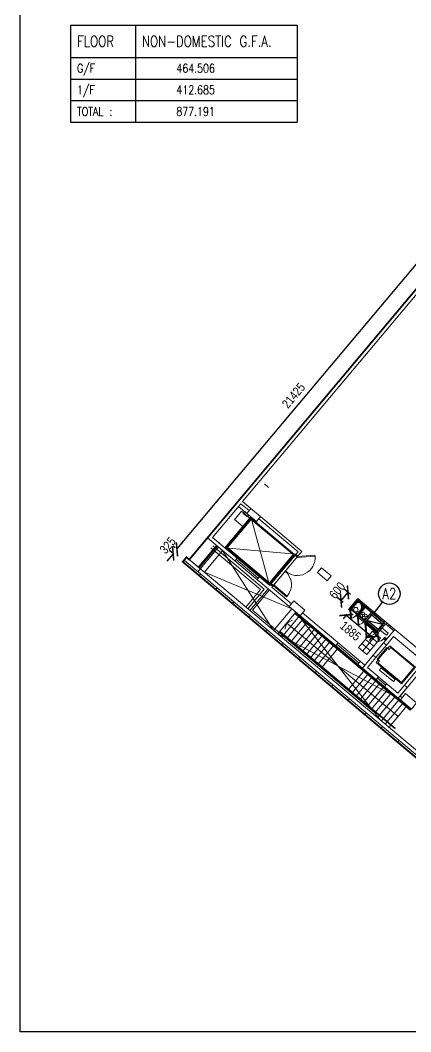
# Model space of a CAD drawing. Header units: millimetres. Extents: x 834140250 to 834644390, y 817877047 to 817987022.
# Drawn here: x 834351165 to 834372873, y 817877047 to 817933268 of the extents above; entities that cross this region are included whole.
import ezdxf
from ezdxf.enums import TextEntityAlignment as Align

# ---------------------------------------------------------------- set-up
doc = ezdxf.new("R2010")
doc.units = ezdxf.units.MM
doc.header["$LTSCALE"] = 1000
doc.header["$MEASUREMENT"] = 0
doc.layers.get('Defpoints').update_dxf_attribs({"color": 150})
for name, color, linetype in [('3B52X-MAGP-P-L001_XB$0$VPA582_FS Equipment', 1, 'Continuous'), ('MGD031_1', 7, 'Continuous'), ('VPA040_Text', 3, 'Continuous'), ('VPA050_Marks', 1, 'Continuous')]:
    doc.layers.add(name, color=color, linetype=linetype)
doc.layers.add('3B52X-MAGP-P-ST01$0$VPA280_Structure', color=2, linetype='Continuous', lineweight=5)
doc.layers.add('VPAX', color=7, linetype='Continuous', lineweight=13)
doc.styles.add('1_2.5mm', font='arial.ttf', dxfattribs={"width": 0.8, "height": 0.0025})
doc.styles.get("Standard").update_dxf_attribs({"font": 'txt.shx', "width": 0.8})
doc.styles.add('Style-Arial', font='arial.ttf', dxfattribs={"width": 0.8})
doc.styles.add('T1', font='simplex.shx', dxfattribs={"width": 0.8})
doc.dimstyles.get("Standard").update_dxf_attribs({"dimtxt": 0.18, "dimasz": 0.18, "dimexe": 0.18, "dimexo": 0.06249999999999999, "dimgap": 0.09, "dimtad": 0, "dimtih": 1, "dimtoh": 1, "dimdec": 4, "dimzin": 1, "dimdsep": 46, "dimtxsty": '1_2.5mm', "dimcen": 0, "dimadec": 0, "dimazin": 0, "dimtfac": 1, "dimtdec": 4, "dimtofl": 0, "dimtmove": 0, "dimatfit": 3, "dimfxl": 0, "dimtolj": 1, "dimtzin": 1, "dimarcsym": 0})
pattern_1 = [(4.999999708558069, (-3019.177888512611, -8693.111631155014), (-8.715573768039299, 99.61946985350737), [])]

# ---------------------------------------------------------------- blocks, each defined once
blk = doc.blocks.new('_ArchTick')
at = {"color": 0, "linetype": 'ByBlock', "const_width": 0.15}
blk.add_lwpolyline([(-0.5, -0.5), (0.5, 0.5)], dxfattribs=at)
blk = doc.blocks.new('*D41')
at = {"layer": 'Defpoints', "color": 0}
for p in [(834359875.3965772, 817903863.3070034), (834359993.4174336, 817903764.2757461), (834359814.0039368, 817903490.3289696)]:
    blk.add_point(p, dxfattribs=at)
at = {"layer": 'MGD031_1', "color": 0, "lineweight": -2}
for p, q in [((834359875.3965772, 817903863.3070034), (834360227.3873713, 817904282.7932957)), ((834359666.3747872, 817903614.2045348), (834359314.3839933, 817903194.7182424)), ((834359604.2607906, 817903666.3243666), (834359456.6316411, 817903790.1999317)), ((834359783.6742874, 817903940.2711431), (834359665.6534312, 817904039.3024004))]:
    blk.add_line(p, q, dxfattribs=at)
at = {"layer": 'MGD031_1', "color": 0, "lineweight": -2, "xscale": 547.6004642393601, "yscale": 547.6004642393601, "zscale": 547.6004642393601}
for p, rotation in [((834359875.3965772, 817903863.3070034), 229.9999999386835), ((834359666.3747872, 817903614.2045348), 49.99999993868348)]:
    blk.add_blockref('_ArchTick', p, dxfattribs=dict(at, rotation=rotation))
at = {"layer": 'MGD031_1', "color": 0, "insert": (834359365.4511011, 817904078.9557773), "char_height": 500, "attachment_point": 5, "rotation": 49.999999938683494, "style": 'Style-Arial'}
blk.add_mtext('325', dxfattribs=at)
blk = doc.blocks.new('*D42')
at = {"layer": 'Defpoints', "color": 0}
for p in [(834373650.2575164, 817920272.942199), (834373794.6344316, 817920151.7955825), (834359993.4174336, 817903764.2757461)]:
    blk.add_point(p, dxfattribs=at)
at = {"layer": 'MGD031_1', "color": 0, "lineweight": -2}
for p, q in [((834373584.8912854, 817920327.7909795), (834373440.5143703, 817920448.937596)), ((834359878.6487968, 817903860.5780672), (834373650.2575164, 817920272.942199)), ((834359783.6742874, 817903940.2711431), (834359668.9056506, 817904036.5734642))]:
    blk.add_line(p, q, dxfattribs=at)
at = {"layer": 'MGD031_1', "color": 0, "lineweight": -2, "xscale": 547.6004642393601, "yscale": 547.6004642393601, "zscale": 547.6004642393601}
for p, rotation in [((834373650.2575164, 817920272.942199), 49.99999993868348), ((834359878.6487968, 817903860.5780672), 229.9999999386835)]:
    blk.add_blockref('_ArchTick', p, dxfattribs=dict(at, rotation=rotation))
at = {"layer": 'MGD031_1', "color": 0, "insert": (834366359.1492107, 817912406.8505255), "char_height": 500, "attachment_point": 5, "rotation": 49.999999938683494, "style": 'Style-Arial'}
blk.add_mtext('21425', dxfattribs=at)
blk = doc.blocks.new('*D75')
at = {"layer": 'Defpoints', "color": 0}
for p in [(834369381.8019462, 817901466.8666724), (834369320.6411619, 817900734.9422897), (834369735.9220239, 817901169.7246451)]:
    blk.add_point(p, dxfattribs=at)
at = {"layer": 'MGD031_1', "color": 0, "lineweight": -2}
for p, q in [((834368996.1293799, 817901007.2400069), (834369381.8019462, 817901466.8666724)), ((834369526.1788778, 817901345.720042), (834369172.0588, 817901642.8620694)), ((834369110.8980157, 817900910.9376867), (834368786.3862337, 817901183.2354039))]:
    blk.add_line(p, q, dxfattribs=at)
at = {"layer": 'MGD031_1', "color": 0, "lineweight": -2, "xscale": 547.6004642393601, "yscale": 547.6004642393601, "zscale": 547.6004642393601}
for p, rotation in [((834369381.8019462, 817901466.8666724), 49.99999993868348), ((834368996.1293799, 817901007.2400069), 229.9999999386835)]:
    blk.add_blockref('_ArchTick', p, dxfattribs=dict(at, rotation=rotation))
at = {"layer": 'MGD031_1', "color": 0, "insert": (834368783.661717, 817901577.1437321), "char_height": 500, "attachment_point": 5, "rotation": 49.999999938683494, "style": 'Style-Arial'}
blk.add_mtext('600', dxfattribs=at)
blk = doc.blocks.new('*D76')
at = {"layer": 'Defpoints', "color": 0}
for p in [(834369494.7032893, 817900458.1806853), (834370938.8755684, 817899246.5416508), (834370729.9696025, 817898997.5772159)]:
    blk.add_point(p, dxfattribs=at)
at = {"layer": 'MGD031_1', "color": 0, "lineweight": -2}
for p, q in [((834369318.7078922, 817900248.4375393), (834369109.8833673, 817899999.5701622)), ((834369285.8787642, 817900209.3133084), (834370729.9696022, 817898997.5772161)), ((834370762.8801712, 817899036.7985046), (834370553.9742053, 817898787.83407))]:
    blk.add_line(p, q, dxfattribs=at)
at = {"layer": 'MGD031_1', "color": 0, "lineweight": -2, "xscale": 547.6004642393601, "yscale": 547.6004642393601, "zscale": 547.6004642393601}
for p, rotation in [((834369285.8787642, 817900209.3133084), 139.9999999386835), ((834370729.9696022, 817898997.5772161), 319.9999999386835)]:
    blk.add_blockref('_ArchTick', p, dxfattribs=dict(at, rotation=rotation))
at = {"layer": 'MGD031_1', "color": 0, "insert": (834369524.2004564, 817899318.6639944), "char_height": 500, "attachment_point": 5, "rotation": 319.99999993868346, "style": 'Style-Arial'}
blk.add_mtext('1885', dxfattribs=at)
blk = doc.blocks.new('GFA_1F')
at = {"layer": 'VPAX', "ltscale": 500}
h = blk.add_hatch(dxfattribs=at)
h.set_pattern_fill('ANSI37', color=253, scale=800, angle=45)
h.set_pattern_definition([(90, (-834234025.3057957, -817932521.2907242), (-100, 2.131628207280301e-14), []), (180, (-834234025.3057957, -817932521.2907242), (-2.131628207280301e-14, -100), [])])
h.paths.add_polyline_path([(-2954.980572938919, -8616.604247570038), (-3469.210662722588, -9229.439803123474), (-3545.815441250801, -9165.161438465118), (-3095.864112019539, -8628.93033003807), (-3429.093114614487, -8349.31731569767), (-3879.044446110725, -8885.548426866531), (-3955.648888349533, -8821.269663095474), (-3441.418796777725, -8208.434110045433)])
h = blk.add_hatch(dxfattribs=at)
h.set_pattern_fill('ANSI31', color=253, scale=800)
h.set_pattern_definition(pattern_1)
edge = h.paths.add_edge_path()
edge.add_line((-2954.899127960205, -8616.507187485695), (-1384.50802564621, -9934.221793055534))
edge.add_line((-1384.50802564621, -9934.221793055534), (-1448.78678882122, -10010.82623708248))
edge.add_line((-1448.78678882122, -10010.82623708248), (-1908.413452267647, -9625.15367090702))
edge.add_line((-1908.413452267647, -9625.15367090702), (-2358.364782452583, -10161.38477730751))
edge.add_line((-2358.364782452583, -10161.38477730751), (-2434.969226121902, -10097.10601615906))
edge.add_line((-2434.969226121902, -10097.10601615906), (-1985.017896175385, -9560.87490606308))
edge.add_line((-1985.017896175385, -9560.87490606308), (-2272.284563302994, -9319.829552292824))
edge.add_line((-2272.284563302994, -9319.829552292824), (-2597.853448867798, -9046.644817829132))
edge.add_line((-2597.853448867798, -9046.644817829132), (-3047.804780244827, -9582.87592971325))
edge.add_line((-3047.804780244827, -9582.87592971325), (-3124.409219264984, -9518.59716808796))
edge.add_line((-3124.409219264984, -9518.59716808796), (-2674.457889199257, -8982.366059422493))
edge.add_line((-2674.457889199257, -8982.366059422493), (-3019.177888512611, -8693.111631155014))
edge.add_line((-3019.177888512611, -8693.111631155014), (-2954.980571746826, -8616.604248642921))
h = blk.add_hatch(dxfattribs=at)
h.set_pattern_fill('ANSI31', color=253, scale=800)
h.set_pattern_definition(pattern_1)
h.paths.add_polyline_path([(-1834.459354519844, -10470.45290291309), (-1949.366020917892, -10374.03476130962), (-2013.644781827927, -10450.63920557499), (-1898.738115429878, -10547.05734705925)])
at = {"layer": '3B52X-MAGP-P-L001_XB$0$VPA582_FS Equipment', "color": 253}
blk.add_lwpolyline([(-2919.247256994247, -9429.667044401169), (-2049.29665851593, -9637.47935461998), (-2306.411702394485, -9943.89713191986), (-2919.247256994247, -9429.667044401169), (-2662.132213115692, -9123.249266982079), (-2049.29665851593, -9637.47935461998)], dxfattribs=at)
at = {"layer": '3B52X-MAGP-P-ST01$0$VPA280_Structure', "color": 253, "ltscale": 500}
for points in [[(-9614.648120999336, -3485.206828713417), (-9389.672457695007, -3217.091273546219), (-8853.441347241402, -3667.042600035667), (-9078.417011141777, -3935.158155560493)], [(-5688.670299053192, -6779.493365287781), (-5463.694685816765, -6511.377771019936), (-4927.463575720787, -6961.329097628593), (-5152.439194560051, -7229.44469845295)], [(-7263.500378489494, -8656.302564144135), (-7006.385328054428, -8349.884779691696), (-6393.549724340439, -8864.114909172058), (-6650.664775371552, -9170.532693982124)], [(-1077.691086292267, -13846.81218338013), (-788.4370507001877, -13502.09265518188), (-175.6015341281891, -14016.32272362709), (-464.8559330701828, -14361.04274892807)]]:
    blk.add_lwpolyline(points, close=True, dxfattribs=at)
for points in [[(229.0229746103287, -11745.02761077881), (-1456.274800181389, -10330.89486956596), (-1858.017055749893, -10809.67264521122), (-2011.225944399834, -10681.11512327194), (-1384.508025527, -9934.221793055534), (607.2075265645981, -11605.46957814693)], [(-694.4373823404312, -13156.70957517624), (-1192.597779393196, -13750.39401745796), (-3184.31333065033, -12079.14623260498), (-2589.734791994095, -11370.55512225628), (-2436.525903463364, -11499.11264419556), (-2902.546921610832, -12054.49486613274), (-1217.249147415161, -13468.62760698795), (-847.6462718248367, -13028.15205228329), (-694.4373823404312, -13156.70957517624)]]:
    blk.add_lwpolyline(points, dxfattribs=at)
at = {"layer": 'VPAX', "color": 253, "ltscale": 500}
for p, q in [((-8629.510777950287, -1844.630171298981), (-8399.697448968887, -2037.466450810432)), ((-9614.648120999336, -3485.206828713417), (-10074.27478826046, -3099.534261703491)), ((-8290.039463281631, -7429.419284343719), (-6895.190346837044, -5767.102845072746)), ((-6780.283682584763, -5863.520984053612), (-8226.555801153183, -7587.120976090431)), ((-9445.130058288574, -8883.78884255886), (-8431.718204021454, -7676.051626682281)), ((-9445.086603403091, -8883.737073421478), (-8431.71775484085, -7676.051109194756)), ((-3469.210661649704, -9229.439803004265), (-3419.400927186012, -9225.082015514374)), ((-3124.409219145775, -9518.59716808796), (-3469.129218101501, -9229.342743396759)), ((-3430.246288299561, -9674.804606318474), (-3380.436553835869, -9670.446818947792)), ((-8393.238493561745, -10188.61287534237), (-8345.568349957466, -10228.61287534237)), ((-2406.573848485947, -10218.83811414242), (-3177.918981432915, -11138.09144508839)), ((-2589.734792351723, -11370.55512142181), (-2011.225943207741, -10681.1151239872)), ((-2358.364781498909, -10161.384781003), (-2308.555046677589, -10157.02699387074)), ((-2319.144698023796, -10609.67239546776), (-2358.364781498909, -10161.384781003)), ((-2319.144698023796, -10609.67239546776), (-2269.334963679314, -10605.31460833549)), ((-2308.555046677589, -10157.02699387074), (-2269.334963679314, -10605.31460833549)), ((-1858.017057657242, -10809.6726436615), (-2436.525907635689, -11499.11264073849)), ((-1040.482555627823, -13257.96538567543), (229.0229740142822, -11745.02761030197)), ((382.2318633794785, -11873.5851328373), (-1096.179637908936, -13635.4873508215))]:
    blk.add_line(p, q, dxfattribs=at)
for points in [[(-6522.106917977333, -9017.323406100273), (-3055.755809187889, -11925.93734443188), (-3184.313331127167, -12079.14623296261), (-11802.31331205368, -4847.785614728928), (957.0207425355911, 10358.19658148289), (803.811845779419, 10486.75409424305), (932.3693677186966, 10639.96298289299), (16452.25289916992, -2382.764041900635, 0.414213561657788), (17086.22732234001, -2327.298467755318), (22858.63694620132, 4551.630685210228), (23011.84583449364, 4423.07316339016), (17239.43621075153, -2455.855990171432, -0.4142135616853792), (16323.69537734985, -2535.972930788994), (1110.229638934135, 10229.63906884193), (-9849.299123167992, -2831.418704628944), (-9389.672457456589, -3217.091273665428), (-9486.090599417686, -3331.997939705849), (-9945.717264533043, -2946.325371026993), (-11520.54690635204, -4823.134254097939), (-8341.46246767044, -7490.702834606171), (-8290.039463162422, -7429.41928422451), (-8175.132796645164, -7525.837425708771)], [(-13176.81864929199, -6174.712525963783), (1510.43944311142, -18498.785389781, -0.2216933494237365), (2332.027939677238, -20260.67609381676), (2332.051896929741, -25046.24394369125)], [(-2434.969225287437, -10097.10601949692, -0.2034222945469556), (-2931.725030660629, -10361.19905638695)]]:
    blk.add_lwpolyline(points, format="xyb", dxfattribs=at)
for points in [[(-9908.740215182304, -3368.974989533424), (-10230.13402092457, -3751.997210502625), (-10294.41278195381, -3828.601654291153), (-9834.7861161232, -4214.274220705032), (-9449.113550186157, -3754.64755487442)], [(-9849.299122214317, -2831.4187053442), (-9389.672457456589, -3217.091273665428)], [(-6965.63196015358, -5773.265676617622), (-8347.625321388245, -7420.261229038239), (-10760.66531729698, -5395.480258703232), (-9378.671956181526, -3748.484706640244)], [(-7036.073562979698, -5779.428518772125), (-8353.788163304329, -7349.819626688957), (-10690.22371459007, -5389.317417383194), (-9372.509114384651, -3818.926309227943)], [(-9614.648115754128, -3485.206822395325), (-9729.554782032967, -3388.788680791855), (-9813.117171645164, -3488.37445795536), (-9583.303839087486, -3681.210741519928), (-9499.741449594498, -3581.624964356422)], [(-10959.66442322731, -5554.851989150047), (-11189.47775542736, -5362.015706777573), (-12201.86824059486, -6568.535700678825), (-11972.05454385281, -6761.37156689167)], [(-6798.423461198807, -5940.142274260521), (-6802.781248450279, -5890.332539439201), (-5827.414434313774, -5804.998995184898), (-5823.056646943092, -5854.808730006218)], [(-8120.495849013329, -7460.723649740219), (-8152.635229587555, -7499.025871515274), (-7402.606819391251, -8128.374439477921), (-7370.467438817024, -8090.072217464447)], [(-6880.477767825127, -8977.696011662483), (-7110.291100025177, -8784.859729290009), (-8124.041620969772, -9993.000550627708), (-7894.298172473907, -10185.92011880875)], [(-6893.466034531593, -9032.067919135094), (-500.8251576423645, -14396.13052272797), (-526.5366585254669, -14426.7722966671), (-6919.177537322044, -9062.709695100784), (-6893.466035604477, -9032.067920446396)], [(-3407.732314229012, -10945.25516164303), (-2948.105648636818, -11330.92772817612), (-2176.760515928268, -10411.67439734936), (-2636.387181282043, -10026.00183093548)], [(-2979.34611082077, -10365.36199617386), (-3047.804778456688, -9582.875935554504), (-2997.995043873787, -9578.518147945404), (-2929.536375999451, -10361.00420856476)], [(-2013.644781947136, -10450.6392056942), (-1949.366020917892, -10374.03476130962), (-1834.459353327751, -10470.45290374756), (-1898.738114356995, -10547.05734813213)], [(-2318.537817835808, -11630.7515873909), (-2431.025649428368, -11764.80936467648), (-1013.843430042267, -12953.96644306183), (-242.4982981681824, -12034.71311163902), (-1659.680517435074, -10845.55603337288), (-1772.168349385262, -10979.61381101608), (-1695.563905119896, -11043.89257204533), (-1615.215453624725, -10948.1370164156), (-312.9399007558823, -12040.87595331669), (-1020.006271719933, -12883.52484047413), (-2322.281824588776, -11790.78590357304), (-2241.933373570442, -11695.03034842014)], [(-2095.145972847939, -11263.40150403976), (-1821.961238622665, -10937.83261585236), (-1783.659016609192, -10969.97199642658), (-2056.843750596046, -11295.5408847332)], [(-2368.330707073212, -11588.97039234638), (-2095.145972847939, -11263.40150415897), (-2056.843750834465, -11295.5408847332), (-2330.02848482132, -11621.10977303982)], [(-2137.596141815186, -12076.29632151127), (-2234.014283299446, -12191.20298790932), (-1467.969840407372, -12833.99059784412), (-1371.55169904232, -12719.08393156528)]]:
    blk.add_lwpolyline(points, close=True, dxfattribs=at)
for points in [[(-9384.83477985859, -3678.043118596077), (-10831.10689795017, -5401.643110990524)], [(-9790.619605064392, -3461.56290268898), (-9560.806272864342, -3654.399186134338)], [(-9384.834783911705, -3678.043104171753), (-8360.613586425781, -7474.633137464523)], [(-6895.190349578857, -5767.102843046188), (-6766.632833600044, -5613.893961668015), (-8949.85949909687, -3781.949278712273), (-8853.441347002983, -3667.042599916458), (-6555.308017969131, -5595.405427694321), (-6780.2836830616, -5863.520984649658)], [(-11304.38442373276, -5265.597562074661), (-12316.95767378807, -6472.335369467735)], [(-11246.93109095097, -5313.806632399559), (-12259.5204679966, -6520.56365942955)], [(-12202.08326172829, -6568.791949510574), (-11189.47775769234, -5362.015703201294)], [(-11605.49616825581, -5404.572896361351), (-8854.375144958496, -7713.037406921387), (-9673.92160475254, -8689.734842061996)], [(-11509.07802987099, -5289.666227340698), (-8643.050334334373, -7694.548879027367), (-9559.014939546585, -8786.15298485756)], [(-11060.92023253441, -5208.806823253632), (-11175.82690632343, -5112.388679027557)], [(-10959.66441810131, -5554.851997613907), (-8122.681226611137, -9991.379297494888)], [(-6914.341468334198, -5751.033145546913), (-10831.10690665245, -5401.643102049828)], [(-13176.81864929199, -6174.712525963783), (-13096.47019803524, -6078.956970572472)], [(-12230.26045680046, -6369.013649821281), (-12316.77490735054, -6472.117556810379), (-12967.91268217564, -5925.748089432716), (-13060.18340456486, -6035.712054133415)], [(-10142.00316679478, -5979.843664646149), (-10270.57355284691, -6133.067883849144)], [(-10206.28835988045, -6056.455774188042), (-8980.61725139618, -7084.915950417519)], [(-6895.190349459648, -5767.102842926979), (-8290.039463043213, -7429.41928422451)], [(-6780.28368294239, -5863.52098441124), (-8175.132796525955, -7525.837425708771)], [(-6856.888127207756, -5799.242223501205), (-6895.4553835392, -5845.20489025116), (-6857.153161048889, -5877.344270706177), (-6841.08347094059, -5858.193159341812), (-6802.781248688698, -5890.332539796829), (-6780.283682465553, -5863.520983934402)], [(-6895.190349459648, -5767.10284280777), (-6780.283684253693, -5863.520983576775)], [(-12314.12806987762, -6702.321756005287), (-12120.85724496841, -6471.990552306175)], [(-12257.56531870365, -6946.05765748024), (-12177.21686768532, -6850.302102327347)], [(-11972.05454385281, -6761.37156701088), (-7110.291101098061, -8784.859728813171)], [(-8916.33205795288, -7008.303840517998), (-9044.902444720268, -7161.528060555458)], [(-11338.31198680401, -7717.402788996696), (-11257.96353578568, -7621.647233843803)], [(-8355.11375951767, -7740.330387473106), (-9303.22549521923, -8870.245952606201), (-2500.750320672989, -14578.19936561584)], [(-8251.737240076065, -7461.558665633202), (-8213.169983386993, -7415.595999121666), (-8174.867761254311, -7447.735379934311), (-8190.937451601028, -7466.886490941048), (-8152.635229587555, -7499.025871515274), (-8175.132796168327, -7525.837427020073)], [(-8175.132796764374, -7525.837425947189), (-8226.555801153183, -7587.120976090431), (-7134.942521691322, -8503.09327673912)], [(-10419.05865490437, -8488.747920751572), (-10338.71020388603, -8392.992365598679)], [(-2954.980572938919, -8616.604247570038), (-3469.210662722588, -9229.439803123474), (-3545.815441250801, -9165.161438465118), (-3095.864112019539, -8628.93033003807), (-3429.093114614487, -8349.31731569767), (-3879.044446110725, -8885.548426866531), (-3955.648888349533, -8821.269663095474), (-3441.418796777725, -8208.434110045433), (-2954.980572938919, -8616.604247570038)], [(-7832.367828965187, -10104.33585572243), (-6884.307960391045, -8974.482099890709)], [(-6880.477768063545, -8977.696011662483), (-2208.414081573486, -14960.17462682724)], [(-3841.301530599594, -9315.923919677734), (-3878.963001966476, -8885.451366186142), (-3829.153267383575, -8881.09357893467), (-3791.491796016693, -9311.566132307053)], [(-2954.899127960205, -8616.507187485695), (-1384.50802564621, -9934.221793055534), (-1448.78678882122, -10010.82623708248), (-1908.413452267647, -9625.15367090702), (-2358.364782452583, -10161.38477730751), (-2434.969226121902, -10097.10601615906), (-1985.017896175385, -9560.87490606308), (-2272.284563302994, -9319.829552292824), (-2597.853448867798, -9046.644817829132), (-3047.804780244827, -9582.87592971325), (-3124.409219264984, -9518.59716808796), (-2674.457889199257, -8982.366059422493), (-3019.177888512611, -8693.111631155014), (-2954.980571746826, -8616.604248642921)], [(-9499.805323243141, -9260.093052506447), (-9419.456872224808, -9164.337497353554)], [(-7617.877281188965, -10284.31864500046), (-6669.815515518188, -9154.462629556656)], [(-7492.163401842117, -9916.697342276573), (-7390.503652334213, -9577.742635250092), (-7074.351457357407, -9418.768456816673)], [(-7403.386732935905, -10464.30143475533), (-6455.323071479797, -9334.443160057068)], [(-7188.896184444427, -10644.28422474861), (-6240.830626606941, -9514.423689842224)], [(-3841.301530599594, -9315.923919677734), (-3791.491795659065, -9311.566132307053)], [(-3430.246288299561, -9674.804606318474), (-3469.226279973984, -9229.26129770279)], [(-3380.436552524567, -9670.446818709373), (-3419.416544437408, -9224.903510212898)], [(-3015.665398359299, -9544.57371044159), (-2402.829843521118, -10058.80379855633)], [(-2983.526017665863, -9506.271488189697), (-2370.690462946892, -10020.50157618523)], [(-8580.551991224289, -10031.43818438053), (-8500.203540205956, -9935.682629227638)], [(-7777.298996210098, -10085.37902545929), (-1384.658118963242, -15449.44164323807), (-1384.658119082451, -15449.44164347649), (-1358.946623563766, -15418.79986536503), (-1358.946623206139, -15418.79986524582), (-7751.587500452995, -10054.73725783825), (-7777.298996329308, -10085.37902534008)], [(-7390.503652691841, -9577.74263548851), (-1200.864554524422, -14771.46651959419)], [(-6974.405636072159, -10824.26701450348), (-6026.338181853294, -9694.40421962738)], [(-6759.915087819099, -11004.24980425835), (-5811.845737099648, -9874.384749293327)], [(-6545.424539446831, -11184.23259413242), (-5597.353295326233, -10054.36528277397)], [(-3047.804779052734, -9582.8759329319), (-2434.969223856926, -10097.10602116585)], [(-2636.387181282043, -10026.00183093548), (-2176.760515928268, -10411.67439734936)], [(-2434.969224572182, -10097.10601985455), (-2434.969225287437, -10097.10601937771), (-2370.690464258194, -10020.50157475471), (-2370.690463423729, -10020.50157511234)], [(-1852.947879552841, -10259.12809503078), (-2197.667878866196, -9969.873670578003)], [(-1756.529738068581, -10144.22142863274), (-2101.249737381935, -9854.967004179955)], [(-7892.86787712574, -10184.21556091309), (-1192.597779393196, -13750.39401745796)], [(-7891.078244686127, -10188.61287510395), (-7891.078244566917, -10188.61287510395), (-7843.440473198891, -10228.61287522316), (-7843.440473198891, -10228.61287522316)], [(-6330.933990955353, -11364.21538412571), (-5382.860850453377, -10234.34581255913)], [(-6116.443442583084, -11544.19817388058), (-5168.36840736866, -10414.32634437084)], [(-5901.952894330025, -11724.18096375465), (-4953.875963330269, -10594.30687499046)], [(-4539.954055786133, -10680.52100622654), (-4668.524441838264, -10833.74522542953)], [(-3022.059747695923, -10485.62849628925), (-2562.433082342148, -10871.30106270313)], [(-2829.223464488983, -10255.81516361237), (-2369.596799135208, -10641.48773002625)], [(-1852.947879552841, -10259.12809503078), (-1756.529738068581, -10144.22142863274)], [(-7661.298659443855, -10802.78331613541), (-7580.950208425522, -10707.02776098251)], [(-5687.462345957756, -11904.16375362873), (-4739.383519172668, -10774.28740549088)], [(-5472.971797585487, -12084.1465433836), (-4524.891074419022, -10954.26793515682)], [(-4604.239248871803, -10757.13311576843), (-3378.568140387535, -11785.59329199791)], [(-3407.732314229012, -10945.25516164303), (-2948.105648756027, -11330.92772805691)], [(-3214.896030902863, -10715.44182896614), (-2755.269365549088, -11101.11439538002)], [(-6742.344084501266, -11574.48449242115), (-6661.995633482933, -11478.72893726826)], [(-3314.282946944237, -11708.98118209839), (-3442.853333711624, -11862.20540213585)], [(-5822.791995763779, -12345.47357964516), (-5742.443544745445, -12249.71802449226)], [(-4002.177026033401, -13318.31133592129), (-3054.086149334908, -12188.42062795162)], [(-4002.17702627182, -13318.31133580208), (-3054.086147665977, -12188.42062699795)], [(-3787.686477661133, -13498.29412579536), (-2839.593706607819, -12368.40116024017)], [(-3787.686477780342, -13498.29412567616), (-2839.593702793121, -12368.4011567831)], [(-3573.195929408073, -13678.27691555023), (-2625.101262569427, -12548.38169074059)], [(-3573.195929527283, -13678.27691555023), (-2625.101258039474, -12548.38168656826)], [(-3358.705380916595, -13858.25970542431), (-2410.608817696571, -12728.36222052574)], [(-3358.705381035805, -13858.25970542431), (-2410.608815431595, -12728.36221897602)], [(-3144.214832782745, -14038.24249517918), (-2196.116371512413, -12908.34274971485)], [(-3144.214832544327, -14038.24249529839), (-2196.116372942924, -12908.3427503109)], [(-2289.711367368698, -12568.72495365143), (-2418.28175342083, -12721.94917285442)], [(-2353.996560454369, -12645.33706319332), (-1894.369894742966, -13031.00962936878)], [(-4903.83742082119, -13117.1747559309), (-4823.488969802856, -13021.41920077801)], [(-2929.724284291267, -14218.22528505325), (-1981.623928189278, -13088.32327997684)], [(-2929.724284291267, -14218.22528505325), (-1981.623926639557, -13088.32327950001)], [(-2715.233735918999, -14398.20807492733), (-1767.131486415863, -13268.30381345749)], [(-2715.233736038208, -14398.20807492733), (-1767.131483316422, -13268.30381095409)], [(-2500.743187427521, -14578.19086492062), (-1552.639041543007, -13448.28434324265)], [(-2500.743187665939, -14578.19086480141), (-1552.63903939724, -13448.28434181213)], [(-1830.084701776505, -12954.39751958847), (-1958.655087828636, -13107.62173879147)], [(-3984.285332202911, -13888.1638430357), (-3903.936881184578, -13792.4082878828)], [(-2350.53716981411, -14834.78497469425), (-1338.146595478058, -13628.26487255096)], [(-2286.252639055252, -14758.17365467548), (-1338.14659845829, -13628.26487505436)], [(-2136.044728040695, -15014.76550793648), (-1123.654150605202, -13808.2454020977)], [(-2071.762090802193, -14938.15644454956), (-1123.654154419899, -13808.24540567398)], [(-1921.552286148071, -15194.7460411787), (-909.1617081165314, -13988.22593390942)], [(-1519.809943914413, -14715.96816205978), (-909.1617087125778, -13988.22593379021)], [(-1192.597779154778, -13750.39402008057), (-1077.691088557243, -13846.81218242645)], [(-1096.179637789726, -13635.4873534441), (-981.2729470729828, -13731.90551590919)], [(-1077.691088557243, -13846.81218218803), (-981.2729471921921, -13731.90551578999)], [(-3065.330757260323, -14659.86501944065), (-2984.982306241989, -14564.10946428776)], [(-1707.059844136238, -15374.72657442093), (-694.6692645549774, -14168.20646429062)], [(-1305.317499160767, -14895.94869172573), (-694.6692645549774, -14168.20646429062)], [(-2145.778668522835, -15430.85410666466), (-2065.430217504501, -15335.09855151176)], [(-1226.525336742401, -16202.19923830032), (-1146.176885724068, -16106.44368314743)]]:
    blk.add_lwpolyline(points, dxfattribs=at)
blk.add_lwpolyline([(2457.051896929741, -25046.24331796169), (2457.027939558029, -20260.67546820641, 0.2216933494231874), (1590.787894248962, -18403.0298345089), (-13096.47019803524, -6078.956970572472), (-12967.91267597675, -5925.74808204174), (1719.047433137894, -18249.57119166851, -0.2121589479348903), (2807.051896929741, -20794.59185576439), (2807.051896929741, -25046.24231672287)], format="xyb", close=True, dxfattribs=at)
for centre, radius in [((-3555.884351015091, -8838.791164517403), 125), ((-3140.559036850929, -9048.336064577103), 75), ((-3246.439020514488, -9174.518914461136), 74.99999999999999), ((-3106.599957704544, -9291.857820153236), 75), ((-3000.719974756241, -9165.674970984459), 75.00000000000001)]:
    blk.add_circle(centre, radius, dxfattribs=at)
for centre, radius, start, end in [((-6808.117624402046, -5951.310192704201), 989.7765743870922, 227.9673249115396, 5.595136287703132), ((-8122.031188249588, -7446.015081763268), 989.7765723976718, 319.4048706095023, 49.38460350254399), ((-3878.963000655174, -8885.451367139816), 432.1168891326047, 274.9999974339024, 319.9999309028266), ((-3469.032155752182, -9229.424186825752), 447.0660247673567, 274.9999974339024, 320.0000034931815), ((-2358.36478126049, -10161.384781003), 450.0000001297915, 274.9999974339024, 320.0000034931815)]:
    blk.add_arc(centre, radius, start, end, dxfattribs=at)

msp = doc.modelspace()

# ---------------------------------------------------------------- linework, layer by layer
at = {"layer": 'VPA040_Text', "ltscale": 500}
for p, q in [((834353965.827665, 817932997.1797681), (834353965.827665, 817927597.1797671)), ((834353965.827665, 817932997.1797667), (834366565.827665, 817932997.1797667)), ((834357565.827665, 817932997.1797692), (834357565.827665, 817927597.179767)), ((834353965.827665, 817931197.1797667), (834366565.827665, 817931197.1797667)), ((834353965.827665, 817929997.1797668), (834366565.827665, 817929997.1797667)), ((834353965.827665, 817928797.179767), (834366565.827665, 817928797.1797667)), ((834353965.827665, 817927597.1797671), (834366565.827665, 817927597.1797668))]:
    msp.add_line(p, q, dxfattribs=at)
for points in [[(834366565.827665, 817932997.1797667), (834366565.827665, 817927597.1797668)], [(834370795.1424444, 817900280.933162), (834371309.32002, 817900925.0538948)]]:
    msp.add_lwpolyline(points, dxfattribs=at)
at = {"layer": 'VPA040_Text', "color": 2, "ltscale": 500, "const_width": 100}
msp.add_lwpolyline([(834374330.8655388, 817919701.8442577), (834360559.0595618, 817903289.3231065), (834360406.0153853, 817903417.829687), (834360197.0261588, 817903168.9351636), (834374705.9078021, 817890994.5379124), (834388895.4444628, 817907904.9688294), (834374386.5626234, 817920079.3662232), (834374177.6566503, 817919830.4017793), (834374330.86554, 817919701.8442564)], dxfattribs=at)
msp.add_lwpolyline([(834369559.1605599, 817900534.800751), (834369945.9340684, 817900995.7394688), (834371387.7259544, 817899781.4607086), (834371000.9524466, 817899320.5219911)], close=True, dxfattribs=at)
at = {"layer": 'VPA040_Text', "ltscale": 500}
msp.add_circle((834371683.6401079, 817901393.9723011), 600, dxfattribs=at)
at = {"layer": 'VPA050_Marks', "ltscale": 500}
msp.add_lwpolyline([(834351165.4216101, 817987021.7207087), (834490298.8342135, 817987021.7207087), (834490298.8342135, 817877046.9287931), (834351165.4216101, 817877046.9287931)], close=True, dxfattribs=at)

# ---------------------------------------------------------------- block references
msp.add_blockref('GFA_1F', (834373373.8447961, 817909343.6476687))

# ---------------------------------------------------------------- texts
at = {"layer": 'VPA040_Text', "ltscale": 500, "width": 0.8}
for s, height, p in [('FLOOR', 600, (834354325.827665, 817931797.1797643)), ('NON-DOMESTIC G.F.A.', 600, (834357925.827665, 817931797.1797667)), ('G/F', 480.0000000000001, (834354323.1371886, 817930357.1797667)), ('464.506', 480.0000000000001, (834359845.827665, 817930357.1797667)), ('1/F', 480.0000000000001, (834354323.1371886, 817929157.1797668)), ('412.685', 480.0000000000001, (834359845.827665, 817929157.1797667)), ('TOTAL :', 480.0000000000001, (834354320.4467121, 817927957.1797668)), ('877.191', 480.0000000000001, (834359843.1371886, 817927957.1797668))]:
    msp.add_text(s, height=height, dxfattribs=at).set_placement(p)
at = {"layer": 'VPA040_Text', "ltscale": 500, "style": 'T1', "width": 0.8}
msp.add_text('A2', height=600, dxfattribs=at).set_placement((834371683.6401079, 817901393.9723011), align=Align.MIDDLE_CENTER)

# ---------------------------------------------------------------- dimensions: what is measured, and where the dimension line sits
at = {"layer": 'MGD031_1'}
dim = msp.add_linear_dim(base=(834373650.2575164, 817920272.942199), p1=(834359993.4174336, 817903764.2757461), p2=(834373794.6344315, 817920151.7955824), angle=49.99999993874742, dimstyle='Standard', override={"dimscale": 50, "dimtxt": 10, "dimasz": 10.9520092847872, "dimexe": 5.476004642393601, "dimexo": 5.476004642393601, "dimgap": 5.476004642393601, "dimtad": 1, "dimtih": 0, "dimtoh": 0, "dimdec": 0, "dimzin": 11, "dimtxsty": 'Style-Arial', "dimblk": 'ArchTick', "dimadec": 4, "dimazin": 3, "dimtdec": 0, "dimatfit": 1, "dimfrac": 2, "dimtolj": 0, "dimtzin": 11}, dxfattribs=at)
dim.commit()
dim.dimension.update_dxf_attribs({"geometry": '*D42', "text_midpoint": (834366359.1492107, 817912406.8505255)})
for base, p1, p2, angle, picture, middle in [((834359875.3965772, 817903863.3070034), (834359814.0039368, 817903490.3289696), (834359993.4174336, 817903764.2757461), 49.99999993874742, '*D41', (834359770.8856822, 817903738.755769)), ((834369381.8019462, 817901466.8666724), (834369320.6411619, 817900734.9422897), (834369735.9220239, 817901169.724645), 49.99999993875449, '*D75', (834369188.9656631, 817901237.0533397)), ((834370729.9696025, 817898997.5772159), (834369494.7032894, 817900458.1806854), (834370938.8755684, 817899246.5416508), 139.9999999386884, '*D76', (834369864.2908487, 817899723.9679404))]:
    dim = msp.add_linear_dim(base=base, p1=p1, p2=p2, angle=angle, dimstyle='Standard', override={"dimscale": 50, "dimtxt": 10, "dimasz": 10.9520092847872, "dimexe": 5.476004642393601, "dimexo": 5.476004642393601, "dimgap": 5.476004642393601, "dimtad": 1, "dimtih": 0, "dimtoh": 0, "dimdec": 0, "dimzin": 11, "dimtxsty": 'Style-Arial', "dimblk": 'ArchTick', "dimadec": 4, "dimazin": 3, "dimtdec": 0, "dimatfit": 1, "dimfrac": 2, "dimtolj": 0, "dimtzin": 11}, dxfattribs=at)
    dim.commit()
    dim.dimension.update_dxf_attribs({"geometry": picture, "text_midpoint": middle, "dimtype": 160})

doc.saveas('drawing.dxf')
